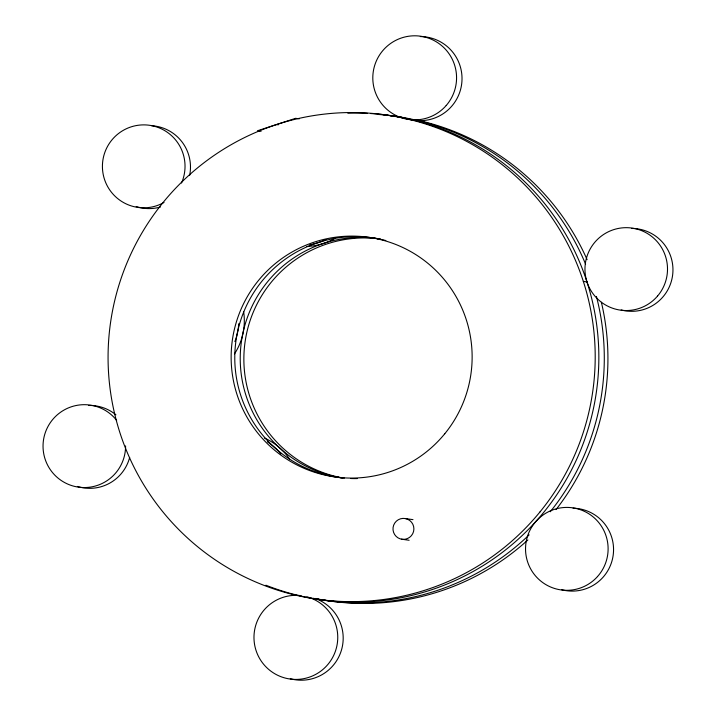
<?xml version="1.0" encoding="UTF-8"?>
<svg xmlns="http://www.w3.org/2000/svg" width="716" height="716" viewBox="0 0 716 716"><rect width="100%" height="100%" fill="white"/><g stroke="black" fill="none" stroke-linecap="round" stroke-linejoin="round"><path stroke-width="1.07" d="M299.243 118.838L295.61 118.319L257.447 130.777L261.08 131.296M276.528 124.548L278.345 124.808M583.334 281.406L586.977 281.925M405.372 518.563A10.489 10.445 -81.9 0 1 411.369 535.702A10.489 10.445 -81.9 0 1 393.576 532.355A10.489 10.445 -81.9 0 1 405.372 518.563L412.98 519.646M401.506 539.184L409.113 540.267M378.281 114.453A244.568 243.547 -81.9 0 1 585.59 264.141M596.419 296.433A244.568 243.547 -81.9 0 1 550.273 511.752M529.124 534.888A244.568 243.547 -81.9 0 1 313.035 598.263M414.662 119.572A244.568 243.547 -81.9 0 1 587.093 259.657M601.377 302.286A244.568 243.547 -81.9 0 1 556.055 509.559M527.88 539.962A244.568 243.547 -81.9 0 1 315.121 598.469A42.056 41.886 -81.9 0 1 341.308 650.602A42.056 41.886 -81.9 0 1 290.302 678.741M384.241 115.151A244.568 243.547 -81.9 0 1 386.452 115.339M389.764 115.661A244.568 243.547 -81.9 0 1 401.873 117.236M342.525 477.912A120.995 120.485 -81.9 0 1 245.302 340.395A120.995 120.485 -81.9 0 1 379.659 238.884M341.085 477.778A120.995 120.485 -81.9 0 1 241.838 338.811A120.995 120.485 -81.9 0 1 380.366 239.001M370.655 113.531A244.568 243.547 -81.9 0 1 593.009 410.554A244.568 243.547 -81.9 0 1 265.931 585.223M347.842 113.182A244.568 243.547 -81.9 0 1 367.469 113.352M344.342 478.109A120.995 120.485 -81.9 0 1 236.584 336.86A120.995 120.485 -81.9 0 1 385.817 240.54M357.311 478.574A120.995 120.485 -81.9 0 1 350.849 478.521M164.009 202.458A41.474 41.304 -81.9 0 1 103.274 174.794A41.474 41.304 -81.9 0 1 148.078 125.103A41.474 41.304 -81.9 0 1 181.524 183.028M151.568 125.721A41.474 41.304 -81.9 0 1 189.659 175.348M160.402 207.031A41.474 41.304 -81.9 0 1 136.192 206.512M420.319 36.57A42.056 41.886 -81.9 0 1 461.704 83.745A42.056 41.886 -81.9 0 1 410.089 119.465M631.521 228.449A41.438 41.268 -81.9 0 1 672.628 275.078A41.438 41.268 -81.9 0 1 621.166 309.965M573.077 508.208A41.456 41.286 -81.9 0 1 613.165 555.321A41.456 41.286 -81.9 0 1 561.765 589.751M306.869 596.786A42.056 41.886 -81.9 0 1 326.738 665.764A42.056 41.886 -81.9 0 1 256.552 651.954A42.056 41.886 -81.9 0 1 301.006 595.64M125.586 445.898A41.438 41.268 -81.9 0 1 72.218 485.752A41.438 41.268 -81.9 0 1 50.218 422.798A41.438 41.268 -81.9 0 1 116.645 420.328M88.614 405.48A41.438 41.268 -81.9 0 1 115.911 414.806M129.677 457.408A41.438 41.268 -81.9 0 1 77.355 486.433M264.338 437.968A60.43 60.18 -81.9 0 1 289.586 459.081M267.363 441.817A60.43 60.18 -81.9 0 1 280.914 453.998M243.619 311.594A60.43 60.18 -81.9 0 1 234.508 353.874M238.75 323.721A60.43 60.18 -81.9 0 1 234.902 341.577M335.276 238.213A60.43 60.18 -81.9 0 1 306.654 246.438M326.04 239.475A60.43 60.18 -81.9 0 1 309.742 244.8M657.539 296.075A41.438 41.268 -81.9 0 0 633.884 228.377A41.438 41.268 -81.9 0 0 587.29 282.865A41.438 41.268 -81.9 0 0 657.539 296.075M539.9 512.029A244.568 243.547 -81.9 0 0 391.339 115.768A244.568 243.547 -81.9 0 0 123.671 443.481A244.568 243.547 -81.9 0 0 539.9 512.029M444.779 433.744A120.995 120.485 -81.9 0 0 371.273 237.703A120.995 120.485 -81.9 0 0 238.858 399.832A120.995 120.485 -81.9 0 0 444.779 433.744M446.22 105.485A42.056 41.886 -81.9 0 0 422.789 36.579A42.056 41.886 -81.9 0 0 375.05 91.478A42.056 41.886 -81.9 0 0 446.22 105.485M597.493 576.586A41.456 41.286 -81.9 0 0 575.422 508.315A41.456 41.286 -81.9 0 0 527.549 561.711A41.456 41.286 -81.9 0 0 597.493 576.586"/></g></svg>
